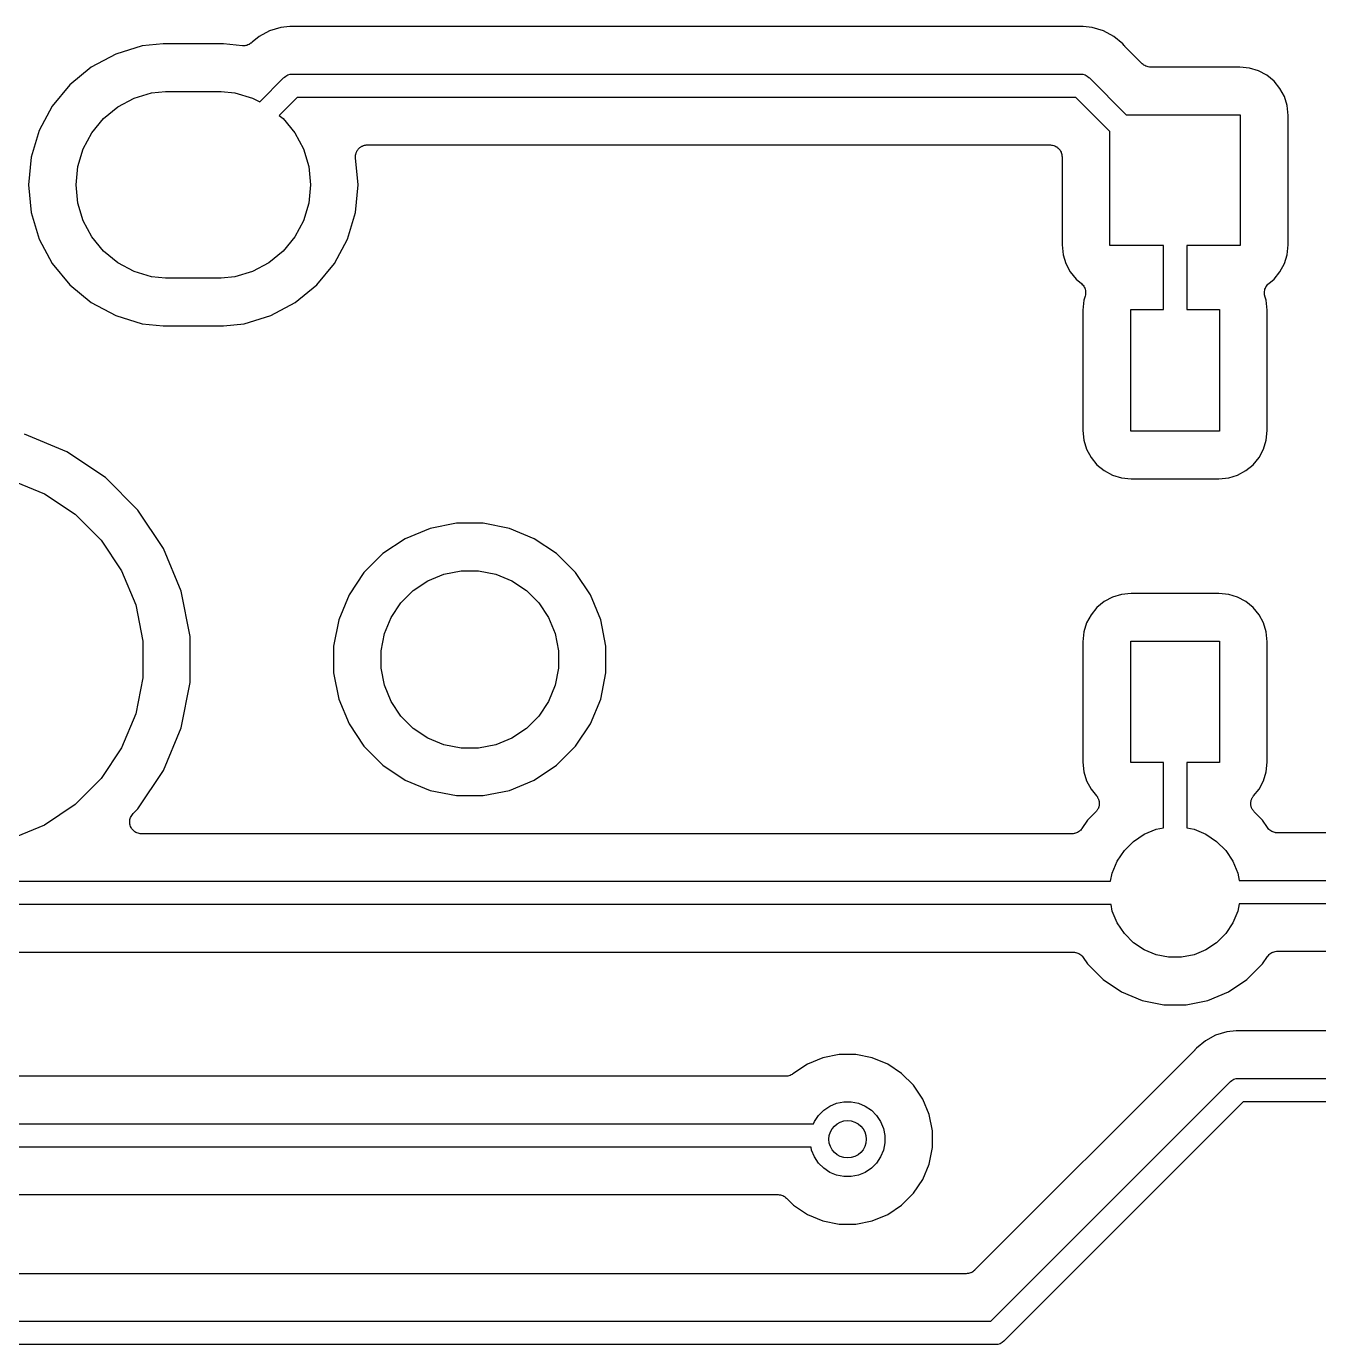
# Model space of a CAD drawing. Extents: x 1.13 to 10.46, y -5.5 to -3.29.
# Drawn here: x 7.606 to 8.151, y -5.432 to -4.877 of the extents above; entities that cross this region are included whole.
import ezdxf

# ---------------------------------------------------------------- set-up
doc = ezdxf.new("R2010")
doc.units = 0
doc.header["$MEASUREMENT"] = 0
doc.layers.add('BLACK', color=7, linetype='CONTINUOUS')

msp = doc.modelspace()

# ---------------------------------------------------------------- linework, layer by layer
at = {"layer": 'BLACK', "linetype": 'CONTINUOUS'}
for p, q in [((7.71362, -4.87701), (7.70892, -4.87844)), ((7.71752, -4.87663), (7.71362, -4.87701)), ((7.7185, -4.87653), (7.71752, -4.87663)), ((7.71752, -4.87663), (7.71752, -4.87663)), ((7.71948, -4.87663), (7.7185, -4.87653)), ((7.71969, -4.87663), (7.71948, -4.87663)), ((7.7199, -4.87665), (7.71969, -4.87663)), ((7.71997, -4.87665), (7.7199, -4.87665)), ((8.04932, -4.87665), (7.71997, -4.87665)), ((8.04953, -4.87663), (8.04932, -4.87665)), ((8.04974, -4.87664), (8.04953, -4.87663)), ((8.04981, -4.87663), (8.04974, -4.87664)), ((8.05079, -4.87653), (8.04981, -4.87663)), ((8.05177, -4.87663), (8.05079, -4.87653)), ((8.05567, -4.87701), (8.05177, -4.87663)), ((8.05177, -4.87663), (8.05177, -4.87663)), ((8.06037, -4.87844), (8.05567, -4.87701)), ((7.70459, -4.88075), (7.70156, -4.88324)), ((7.70892, -4.87844), (7.70459, -4.88075)), ((8.0647, -4.88075), (8.06037, -4.87844)), ((8.06849, -4.88387), (8.0647, -4.88075)), ((7.6441, -4.88819), (7.63379, -4.8937)), ((7.65529, -4.8848), (7.6441, -4.88819)), ((7.66401, -4.88394), (7.65529, -4.8848)), ((7.68953, -4.88394), (7.66401, -4.88394)), ((7.69745, -4.88472), (7.68953, -4.88394)), ((7.69791, -4.88472), (7.69745, -4.88472)), ((7.69838, -4.88472), (7.69791, -4.88472)), ((7.6984, -4.88472), (7.69838, -4.88472)), ((7.69843, -4.88472), (7.6984, -4.88472)), ((7.69888, -4.88463), (7.69843, -4.88472)), ((7.69934, -4.88454), (7.69888, -4.88463)), ((7.69936, -4.88453), (7.69934, -4.88454)), ((7.69939, -4.88453), (7.69936, -4.88453)), ((7.69981, -4.88435), (7.69939, -4.88453)), ((7.70024, -4.88418), (7.69981, -4.88435)), ((7.70026, -4.88417), (7.70024, -4.88418)), ((7.70029, -4.88416), (7.70026, -4.88417)), ((7.70067, -4.8839), (7.70029, -4.88416)), ((7.70106, -4.88365), (7.70067, -4.8839)), ((7.7011, -4.88362), (7.70106, -4.88365)), ((7.70111, -4.88361), (7.7011, -4.88362)), ((7.7011, -4.88362), (7.7011, -4.88362)), ((7.7011, -4.88362), (7.7011, -4.88362)), ((7.70156, -4.88324), (7.70111, -4.88361)), ((7.70156, -4.88324), (7.70156, -4.88324)), ((8.06912, -4.88463), (8.06849, -4.88387)), ((8.06927, -4.88478), (8.06912, -4.88463)), ((8.0694, -4.88494), (8.06927, -4.88478)), ((8.06945, -4.88499), (8.0694, -4.88494)), ((8.07671, -4.89225), (8.06945, -4.88499)), ((7.63379, -4.8937), (7.62474, -4.90112)), ((8.07707, -4.89255), (8.07671, -4.89225)), ((8.07742, -4.89284), (8.07707, -4.89255)), ((8.07744, -4.89286), (8.07742, -4.89284)), ((8.07746, -4.89287), (8.07744, -4.89286)), ((8.07787, -4.89309), (8.07746, -4.89287)), ((8.07828, -4.89331), (8.07787, -4.89309)), ((8.0783, -4.89332), (8.07828, -4.89331)), ((8.07832, -4.89333), (8.0783, -4.89332)), ((8.07877, -4.89347), (8.07832, -4.89333)), ((8.07921, -4.89361), (8.07877, -4.89347)), ((8.07923, -4.89361), (8.07921, -4.89361)), ((8.07926, -4.89362), (8.07923, -4.89361)), ((8.07972, -4.89367), (8.07926, -4.89362)), ((8.08018, -4.89372), (8.07972, -4.89367)), ((8.08023, -4.89372), (8.08018, -4.89372)), ((8.08025, -4.89372), (8.08023, -4.89372)), ((8.08023, -4.89372), (8.08023, -4.89372)), ((8.08023, -4.89372), (8.08023, -4.89372)), ((8.11781, -4.89372), (8.08025, -4.89372)), ((8.12197, -4.89413), (8.11781, -4.89372)), ((8.12574, -4.89527), (8.12197, -4.89413)), ((7.70476, -4.90836), (7.71485, -4.89827)), ((7.71485, -4.89827), (7.71501, -4.89808)), ((7.71501, -4.89808), (7.71519, -4.89792)), ((7.71519, -4.89792), (7.71574, -4.89747)), ((7.71519, -4.89792), (7.71519, -4.89792)), ((7.71574, -4.89747), (7.71576, -4.89746)), ((7.71576, -4.89746), (7.71661, -4.89701)), ((7.71661, -4.89701), (7.71754, -4.89672)), ((7.71754, -4.89672), (7.71826, -4.89665)), ((7.71826, -4.89665), (7.7185, -4.89663)), ((7.71826, -4.89665), (7.71826, -4.89665)), ((7.7185, -4.89663), (7.71874, -4.89665)), ((7.71874, -4.89665), (8.05055, -4.89665)), ((8.05055, -4.89665), (8.05079, -4.89663)), ((8.05079, -4.89663), (8.05103, -4.89665)), ((8.05103, -4.89665), (8.05103, -4.89665)), ((8.05103, -4.89665), (8.05175, -4.89672)), ((8.05175, -4.89672), (8.05268, -4.89701)), ((8.05268, -4.89701), (8.05353, -4.89746)), ((8.05353, -4.89746), (8.05428, -4.89808)), ((8.05428, -4.89808), (8.05444, -4.89827)), ((8.05444, -4.89827), (8.07001, -4.91384)), ((8.12922, -4.89713), (8.12574, -4.89527)), ((8.13226, -4.89963), (8.12922, -4.89713)), ((8.13476, -4.90267), (8.13226, -4.89963)), ((7.62474, -4.90112), (7.61733, -4.91016)), ((7.65179, -4.90676), (7.65921, -4.90451)), ((7.65921, -4.90451), (7.665, -4.90394)), ((7.665, -4.90394), (7.68855, -4.90394)), ((7.68855, -4.90394), (7.69433, -4.90451)), ((7.69433, -4.90451), (7.70175, -4.90676)), ((8.13662, -4.90615), (8.13476, -4.90267)), ((7.61733, -4.91016), (7.61181, -4.92048)), ((7.63896, -4.91533), (7.64495, -4.91041)), ((7.64495, -4.91041), (7.65179, -4.90676)), ((7.70175, -4.90676), (7.70476, -4.90836)), ((7.72054, -4.9065), (7.713, -4.91403)), ((8.04875, -4.9065), (7.72054, -4.9065)), ((8.06305, -4.9208), (8.04875, -4.9065)), ((8.13776, -4.90992), (8.13662, -4.90615)), ((8.13817, -4.91408), (8.13776, -4.90992)), ((7.63404, -4.92133), (7.63896, -4.91533)), ((7.713, -4.91403), (7.71459, -4.91533)), ((7.71459, -4.91533), (7.71951, -4.92133)), ((8.07001, -4.91384), (8.11805, -4.91384)), ((8.11805, -4.91384), (8.11805, -4.96884)), ((8.13817, -4.96859), (8.13817, -4.91408)), ((7.61181, -4.92048), (7.60842, -4.93167)), ((7.63038, -4.92817), (7.63404, -4.92133)), ((7.71951, -4.92133), (7.72316, -4.92817)), ((8.06305, -4.96884), (8.06305, -4.9208)), ((7.747, -4.9276), (7.74719, -4.92748)), ((7.74719, -4.92748), (7.74737, -4.92733)), ((7.74737, -4.92733), (7.7476, -4.92721)), ((7.7476, -4.92721), (7.74781, -4.92707)), ((7.74781, -4.92707), (7.74803, -4.92698)), ((7.74803, -4.92698), (7.74823, -4.92687)), ((7.74823, -4.92687), (7.74848, -4.9268)), ((7.74848, -4.9268), (7.74872, -4.9267)), ((7.74872, -4.9267), (7.74894, -4.92666)), ((7.74894, -4.92666), (7.74916, -4.92659)), ((7.74916, -4.92659), (7.74942, -4.92657)), ((7.74942, -4.92657), (7.74968, -4.92652)), ((7.74968, -4.92652), (7.74991, -4.92652)), ((7.74991, -4.92652), (7.75013, -4.9265)), ((7.75013, -4.9265), (8.03793, -4.9265)), ((8.03793, -4.9265), (8.03796, -4.9265)), ((8.03796, -4.9265), (8.03797, -4.9265)), ((8.03797, -4.9265), (8.03797, -4.9265)), ((8.03797, -4.9265), (8.038, -4.9265)), ((8.038, -4.9265), (8.03847, -4.92655)), ((8.03847, -4.92655), (8.03894, -4.9266)), ((8.03894, -4.9266), (8.03895, -4.9266)), ((8.03895, -4.9266), (8.03897, -4.92661)), ((8.03897, -4.92661), (8.03942, -4.92675)), ((8.03942, -4.92675), (8.03987, -4.92689)), ((8.03987, -4.92689), (8.03988, -4.9269)), ((8.03988, -4.9269), (8.0399, -4.9269)), ((8.0399, -4.9269), (8.04031, -4.92713)), ((8.04031, -4.92713), (8.04073, -4.92735)), ((8.04073, -4.92735), (8.04074, -4.92736)), ((8.04074, -4.92736), (8.04076, -4.92737)), ((8.04076, -4.92737), (8.04111, -4.92767)), ((7.60842, -4.93167), (7.60727, -4.94331)), ((7.62813, -4.93559), (7.63038, -4.92817)), ((7.72316, -4.92817), (7.72541, -4.93559)), ((7.74513, -4.93146), (7.74516, -4.9312)), ((7.74515, -4.93169), (7.74513, -4.93146)), ((7.74515, -4.93192), (7.74515, -4.93169)), ((7.74516, -4.93199), (7.74515, -4.93192)), ((7.74516, -4.93094), (7.74521, -4.93072)), ((7.74516, -4.9312), (7.74516, -4.93094)), ((7.74627, -4.94331), (7.74516, -4.93199)), ((7.74521, -4.93072), (7.74523, -4.93049)), ((7.74523, -4.93049), (7.74531, -4.93024)), ((7.74531, -4.93024), (7.74537, -4.92999)), ((7.74537, -4.92999), (7.74546, -4.92978)), ((7.74546, -4.92978), (7.74552, -4.92956)), ((7.74552, -4.92956), (7.74565, -4.92933)), ((7.74565, -4.92933), (7.74575, -4.92909)), ((7.74575, -4.92909), (7.74588, -4.9289)), ((7.74588, -4.9289), (7.74599, -4.9287)), ((7.74599, -4.9287), (7.74615, -4.9285)), ((7.74615, -4.9285), (7.7463, -4.92828)), ((7.7463, -4.92828), (7.74646, -4.92812)), ((7.74646, -4.92812), (7.74661, -4.92795)), ((7.74661, -4.92795), (7.74681, -4.92778)), ((7.74681, -4.92778), (7.747, -4.9276)), ((8.04111, -4.92767), (8.04148, -4.92797)), ((8.04148, -4.92797), (8.04149, -4.92799)), ((8.04149, -4.92799), (8.0415, -4.928)), ((8.0415, -4.928), (8.0418, -4.92836)), ((8.0418, -4.92836), (8.04209, -4.92873)), ((8.04209, -4.92873), (8.0421, -4.92874)), ((8.0421, -4.92874), (8.04211, -4.92876)), ((8.04211, -4.92876), (8.04233, -4.92917)), ((8.04233, -4.92917), (8.04255, -4.92959)), ((8.04255, -4.92959), (8.04256, -4.92961)), ((8.04256, -4.92961), (8.04257, -4.92962)), ((8.04257, -4.92962), (8.0427, -4.93007)), ((8.0427, -4.93007), (8.04284, -4.93052)), ((8.04284, -4.93052), (8.04284, -4.93054)), ((8.04284, -4.93054), (8.04284, -4.93056)), ((8.04284, -4.93056), (8.04288, -4.93103)), ((8.04288, -4.93103), (8.04293, -4.9315)), ((8.04293, -4.9315), (8.04293, -4.96859)), ((7.62737, -4.94331), (7.62813, -4.93559)), ((7.72541, -4.93559), (7.72617, -4.94331)), ((7.60727, -4.94331), (7.60842, -4.95495)), ((7.62813, -4.95102), (7.62737, -4.94331)), ((7.72617, -4.94331), (7.72541, -4.95102)), ((7.74513, -4.95495), (7.74627, -4.94331)), ((7.60842, -4.95495), (7.61181, -4.96614)), ((7.63038, -4.95845), (7.62813, -4.95102)), ((7.72541, -4.95102), (7.72316, -4.95845)), ((7.74173, -4.96614), (7.74513, -4.95495)), ((7.63404, -4.96529), (7.63038, -4.95845)), ((7.72316, -4.95845), (7.71951, -4.96529)), ((7.61181, -4.96614), (7.61733, -4.97645)), ((7.63896, -4.97128), (7.63404, -4.96529)), ((7.71951, -4.96529), (7.71459, -4.97128)), ((7.73622, -4.97645), (7.74173, -4.96614)), ((7.64495, -4.9762), (7.63896, -4.97128)), ((7.71459, -4.97128), (7.70859, -4.9762)), ((8.04293, -4.96859), (8.04334, -4.97276)), ((8.08563, -4.96884), (8.06305, -4.96884)), ((8.08563, -4.99587), (8.08563, -4.96884)), ((8.11805, -4.96884), (8.09547, -4.96884)), ((8.09547, -4.96884), (8.09547, -4.99587)), ((8.13776, -4.97276), (8.13817, -4.96859)), ((7.61733, -4.97645), (7.62474, -4.98549)), ((7.65179, -4.97986), (7.64495, -4.9762)), ((7.70859, -4.9762), (7.70175, -4.97986)), ((7.7288, -4.98549), (7.73622, -4.97645)), ((8.04334, -4.97276), (8.04448, -4.97653)), ((8.04448, -4.97653), (8.04634, -4.98)), ((8.13476, -4.98), (8.13662, -4.97653)), ((8.13662, -4.97653), (8.13776, -4.97276)), ((7.65921, -4.98211), (7.65179, -4.97986)), ((7.665, -4.98268), (7.65921, -4.98211)), ((7.68855, -4.98268), (7.665, -4.98268)), ((7.69433, -4.98211), (7.68855, -4.98268)), ((7.70175, -4.97986), (7.69433, -4.98211)), ((8.04634, -4.98), (8.04884, -4.98305)), ((8.04884, -4.98305), (8.05106, -4.98487)), ((8.13004, -4.98487), (8.13226, -4.98305)), ((8.13226, -4.98305), (8.13476, -4.98)), ((7.62474, -4.98549), (7.63379, -4.99291)), ((7.71976, -4.99291), (7.7288, -4.98549)), ((8.05106, -4.98487), (8.05108, -4.98489)), ((8.05108, -4.98489), (8.05108, -4.98489)), ((8.05108, -4.98489), (8.05108, -4.98489)), ((8.05108, -4.98489), (8.05111, -4.98492)), ((8.05111, -4.98492), (8.05144, -4.98525)), ((8.05144, -4.98525), (8.05177, -4.98558)), ((8.05177, -4.98558), (8.05178, -4.9856)), ((8.05178, -4.9856), (8.05179, -4.98561)), ((8.05179, -4.98561), (8.05205, -4.98601)), ((8.05205, -4.98601), (8.05231, -4.98639)), ((8.05231, -4.98639), (8.05231, -4.98641)), ((8.05231, -4.98641), (8.05233, -4.98643)), ((8.05233, -4.98643), (8.0525, -4.98686)), ((8.0525, -4.98686), (8.05268, -4.9873)), ((8.05268, -4.9873), (8.05268, -4.98732)), ((8.05268, -4.98732), (8.05269, -4.98734)), ((8.05269, -4.98734), (8.05277, -4.9878)), ((8.05277, -4.9878), (8.05287, -4.98825)), ((8.05287, -4.9883), (8.05286, -4.98877)), ((8.05287, -4.98825), (8.05287, -4.98828)), ((8.05287, -4.98828), (8.05287, -4.9883)), ((8.12824, -4.98819), (8.12834, -4.98773)), ((8.12824, -4.98821), (8.12824, -4.98819)), ((8.12824, -4.98823), (8.12824, -4.98821)), ((8.12824, -4.98869), (8.12824, -4.98823)), ((8.12834, -4.98773), (8.12843, -4.98727)), ((8.12843, -4.98727), (8.12844, -4.98725)), ((8.12844, -4.98725), (8.12845, -4.98723)), ((8.12845, -4.98723), (8.12863, -4.9868)), ((8.12863, -4.9868), (8.12881, -4.98637)), ((8.12881, -4.98637), (8.12882, -4.98635)), ((8.12882, -4.98635), (8.12883, -4.98633)), ((8.12883, -4.98633), (8.12909, -4.98595)), ((8.12909, -4.98595), (8.12935, -4.98556)), ((8.12935, -4.98556), (8.12937, -4.98555)), ((8.12937, -4.98555), (8.12938, -4.98553)), ((8.12938, -4.98553), (8.12971, -4.9852)), ((8.12971, -4.9852), (8.13004, -4.98487)), ((7.63379, -4.99291), (7.6441, -4.99842)), ((7.70944, -4.99842), (7.71976, -4.99291)), ((8.05214, -4.99195), (8.05173, -4.99611)), ((8.05267, -4.99019), (8.05214, -4.99195)), ((8.05276, -4.98973), (8.05267, -4.99019)), ((8.05286, -4.98927), (8.05276, -4.98973)), ((8.05286, -4.98877), (8.05286, -4.98923)), ((8.05286, -4.98923), (8.05286, -4.98925)), ((8.05286, -4.98925), (8.05286, -4.98927)), ((8.12823, -4.98916), (8.12824, -4.98869)), ((8.12824, -4.98918), (8.12823, -4.98916)), ((8.12824, -4.9892), (8.12824, -4.98918)), ((8.12832, -4.98966), (8.12824, -4.9892)), ((8.12841, -4.99012), (8.12832, -4.98966)), ((8.12842, -4.99016), (8.12841, -4.99012)), ((8.12843, -4.99019), (8.12842, -4.99016)), ((8.12842, -4.99016), (8.12842, -4.99016)), ((8.12842, -4.99016), (8.12842, -4.99016)), ((8.12896, -4.99195), (8.12843, -4.99019)), ((8.12937, -4.99611), (8.12896, -4.99195)), ((7.6441, -4.99842), (7.65529, -5.00182)), ((7.69825, -5.00182), (7.70944, -4.99842)), ((8.05173, -4.99611), (8.05173, -5.0468)), ((8.07185, -5.04705), (8.07185, -4.99587)), ((8.07185, -4.99587), (8.08563, -4.99587)), ((8.09547, -4.99587), (8.10925, -4.99587)), ((8.10925, -4.99587), (8.10925, -5.04705)), ((8.12937, -5.0468), (8.12937, -4.99611)), ((7.65529, -5.00182), (7.66401, -5.00268)), ((7.66401, -5.00268), (7.68953, -5.00268)), ((7.68953, -5.00268), (7.69825, -5.00182)), ((7.62354, -5.0558), (7.60557, -5.04836)), ((8.05173, -5.0468), (8.05214, -5.05097)), ((8.10925, -5.04705), (8.07185, -5.04705)), ((8.12896, -5.05097), (8.12937, -5.0468)), ((8.05214, -5.05097), (8.05328, -5.05474)), ((8.05328, -5.05474), (8.05514, -5.05821)), ((8.12596, -5.05821), (8.12782, -5.05474)), ((8.12782, -5.05474), (8.12896, -5.05097)), ((7.63971, -5.06661), (7.62354, -5.0558)), ((8.05514, -5.05821), (8.05764, -5.06126)), ((8.12346, -5.06126), (8.12596, -5.05821)), ((8.05764, -5.06126), (8.06069, -5.06376)), ((8.06069, -5.06376), (8.06416, -5.06561)), ((8.06416, -5.06561), (8.06793, -5.06676)), ((8.11317, -5.06676), (8.11694, -5.06561)), ((8.11694, -5.06561), (8.12042, -5.06376)), ((8.12042, -5.06376), (8.12346, -5.06126)), ((7.59974, -5.06759), (7.61407, -5.07353)), ((7.65347, -5.08036), (7.63971, -5.06661)), ((8.06793, -5.06676), (8.0721, -5.06717)), ((8.0721, -5.06717), (8.10901, -5.06717)), ((8.10901, -5.06717), (8.11317, -5.06676)), ((7.61407, -5.07353), (7.62697, -5.08215)), ((7.62697, -5.08215), (7.63793, -5.09311)), ((7.66427, -5.09654), (7.65347, -5.08036)), ((7.77656, -5.08811), (7.76612, -5.09244)), ((7.78765, -5.08591), (7.77656, -5.08811)), ((7.79896, -5.08591), (7.78765, -5.08591)), ((7.81005, -5.08811), (7.79896, -5.08591)), ((7.8205, -5.09244), (7.81005, -5.08811)), ((7.63793, -5.09311), (7.64655, -5.10601)), ((7.76612, -5.09244), (7.75672, -5.09872)), ((7.8299, -5.09872), (7.8205, -5.09244)), ((7.67172, -5.11451), (7.66427, -5.09654)), ((7.75672, -5.09872), (7.74872, -5.10672)), ((7.83789, -5.10672), (7.8299, -5.09872)), ((7.64655, -5.10601), (7.65249, -5.12034)), ((7.74872, -5.10672), (7.74244, -5.11612)), ((7.76946, -5.11426), (7.77559, -5.11016)), ((7.77559, -5.11016), (7.7824, -5.10734)), ((7.7824, -5.10734), (7.78962, -5.10591)), ((7.78962, -5.10591), (7.79699, -5.10591)), ((7.79699, -5.10591), (7.80422, -5.10734)), ((7.80422, -5.10734), (7.81102, -5.11016)), ((7.81102, -5.11016), (7.81715, -5.11426)), ((7.84418, -5.11612), (7.83789, -5.10672)), ((7.67551, -5.13358), (7.67172, -5.11451)), ((7.74244, -5.11612), (7.73811, -5.12656)), ((7.76426, -5.11946), (7.76946, -5.11426)), ((7.81715, -5.11426), (7.82236, -5.11946)), ((7.8485, -5.12656), (7.84418, -5.11612)), ((8.06793, -5.11592), (8.06416, -5.11706)), ((8.0721, -5.11551), (8.06793, -5.11592)), ((8.10901, -5.11551), (8.0721, -5.11551)), ((8.11317, -5.11592), (8.10901, -5.11551)), ((8.11694, -5.11706), (8.11317, -5.11592)), ((7.65249, -5.12034), (7.65551, -5.13555)), ((7.76016, -5.12559), (7.76426, -5.11946)), ((7.82236, -5.11946), (7.82645, -5.12559)), ((8.05764, -5.12142), (8.05514, -5.12446)), ((8.06069, -5.11892), (8.05764, -5.12142)), ((8.06416, -5.11706), (8.06069, -5.11892)), ((8.12042, -5.11892), (8.11694, -5.11706)), ((8.12346, -5.12142), (8.12042, -5.11892)), ((8.12596, -5.12446), (8.12346, -5.12142)), ((7.73811, -5.12656), (7.73591, -5.13765)), ((7.75734, -5.1324), (7.76016, -5.12559)), ((7.82645, -5.12559), (7.82927, -5.1324)), ((7.85071, -5.13765), (7.8485, -5.12656)), ((8.05514, -5.12446), (8.05328, -5.12794)), ((8.12782, -5.12794), (8.12596, -5.12446)), ((7.75591, -5.13962), (7.75734, -5.1324)), ((7.82927, -5.1324), (7.83071, -5.13962)), ((8.05214, -5.13171), (8.05173, -5.13588)), ((8.05328, -5.12794), (8.05214, -5.13171)), ((8.12896, -5.13171), (8.12782, -5.12794)), ((8.12937, -5.13588), (8.12896, -5.13171)), ((7.65551, -5.13555), (7.65551, -5.15106)), ((7.67551, -5.15303), (7.67551, -5.13358)), ((7.73591, -5.13765), (7.73591, -5.14896)), ((7.85071, -5.14896), (7.85071, -5.13765)), ((8.05173, -5.13588), (8.05173, -5.18657)), ((8.07185, -5.18681), (8.07185, -5.13563)), ((8.07185, -5.13563), (8.10925, -5.13563)), ((8.10925, -5.13563), (8.10925, -5.18681)), ((8.12937, -5.18657), (8.12937, -5.13588)), ((7.75591, -5.14699), (7.75591, -5.13962)), ((7.83071, -5.13962), (7.83071, -5.14699)), ((7.73591, -5.14896), (7.73811, -5.16005)), ((7.75734, -5.15422), (7.75591, -5.14699)), ((7.83071, -5.14699), (7.82927, -5.15422)), ((7.8485, -5.16005), (7.85071, -5.14896)), ((7.65551, -5.15106), (7.65249, -5.16627)), ((7.67172, -5.17211), (7.67551, -5.15303)), ((7.76016, -5.16102), (7.75734, -5.15422)), ((7.82927, -5.15422), (7.82645, -5.16102)), ((7.73811, -5.16005), (7.74244, -5.1705)), ((7.84418, -5.1705), (7.8485, -5.16005)), ((7.65249, -5.16627), (7.64655, -5.1806)), ((7.76426, -5.16715), (7.76016, -5.16102)), ((7.82645, -5.16102), (7.82236, -5.16715)), ((7.74244, -5.1705), (7.74872, -5.1799)), ((7.76946, -5.17236), (7.76426, -5.16715)), ((7.82236, -5.16715), (7.81715, -5.17236)), ((7.83789, -5.1799), (7.84418, -5.1705)), ((7.66427, -5.19008), (7.67172, -5.17211)), ((7.77559, -5.17645), (7.76946, -5.17236)), ((7.7824, -5.17927), (7.77559, -5.17645)), ((7.81102, -5.17645), (7.80422, -5.17927)), ((7.81715, -5.17236), (7.81102, -5.17645)), ((7.64655, -5.1806), (7.63793, -5.1935)), ((7.74872, -5.1799), (7.75672, -5.18789)), ((7.78962, -5.18071), (7.7824, -5.17927)), ((7.79699, -5.18071), (7.78962, -5.18071)), ((7.80422, -5.17927), (7.79699, -5.18071)), ((7.8299, -5.18789), (7.83789, -5.1799)), ((7.75672, -5.18789), (7.76612, -5.19418)), ((7.8205, -5.19418), (7.8299, -5.18789)), ((8.05173, -5.18657), (8.05214, -5.19073)), ((8.08563, -5.18681), (8.07185, -5.18681)), ((8.08563, -5.21428), (8.08563, -5.18681)), ((8.10925, -5.18681), (8.09547, -5.18681)), ((8.09547, -5.18681), (8.09547, -5.21428)), ((8.12896, -5.19073), (8.12937, -5.18657)), ((7.63793, -5.1935), (7.62697, -5.20447)), ((7.65347, -5.20625), (7.66427, -5.19008)), ((7.76612, -5.19418), (7.77656, -5.1985)), ((7.81005, -5.1985), (7.8205, -5.19418)), ((8.05214, -5.19073), (8.05328, -5.1945)), ((8.12782, -5.1945), (8.12896, -5.19073)), ((7.77656, -5.1985), (7.78765, -5.20071)), ((7.79896, -5.20071), (7.81005, -5.1985)), ((8.05328, -5.1945), (8.05514, -5.19798)), ((8.05514, -5.19798), (8.05749, -5.20084)), ((8.12361, -5.20084), (8.12596, -5.19798)), ((8.12596, -5.19798), (8.12782, -5.1945)), ((7.62697, -5.20447), (7.61407, -5.21309)), ((7.78765, -5.20071), (7.79896, -5.20071)), ((8.05749, -5.20084), (8.05754, -5.2009)), ((8.05754, -5.2009), (8.05766, -5.20109)), ((8.05766, -5.20109), (8.0578, -5.20126)), ((8.0578, -5.20126), (8.05793, -5.2015)), ((8.05793, -5.2015), (8.05807, -5.20172)), ((8.05807, -5.20172), (8.05815, -5.20193)), ((8.05815, -5.20193), (8.05826, -5.20213)), ((8.05826, -5.20213), (8.05833, -5.20238)), ((8.05833, -5.20238), (8.05843, -5.20262)), ((8.05845, -5.20526), (8.0584, -5.20551)), ((8.05843, -5.20262), (8.05847, -5.20284)), ((8.05853, -5.205), (8.05845, -5.20526)), ((8.05847, -5.20284), (8.05854, -5.20306)), ((8.05855, -5.20478), (8.05853, -5.205)), ((8.05854, -5.20306), (8.05856, -5.20332)), ((8.0586, -5.20456), (8.05855, -5.20478)), ((8.05856, -5.20332), (8.05861, -5.20358)), ((8.05863, -5.20403), (8.0586, -5.20429)), ((8.0586, -5.20429), (8.0586, -5.20456)), ((8.05861, -5.20358), (8.05861, -5.20381)), ((8.05861, -5.20381), (8.05863, -5.20403)), ((8.12247, -5.20396), (8.1225, -5.20374)), ((8.1225, -5.20422), (8.12247, -5.20396)), ((8.1225, -5.20351), (8.12255, -5.20325)), ((8.1225, -5.20374), (8.1225, -5.20351)), ((8.1225, -5.20449), (8.1225, -5.20422)), ((8.12254, -5.20471), (8.1225, -5.20449)), ((8.12256, -5.20493), (8.12254, -5.20471)), ((8.12255, -5.20325), (8.12258, -5.20299)), ((8.12263, -5.20519), (8.12256, -5.20493)), ((8.12258, -5.20299), (8.12265, -5.20278)), ((8.12268, -5.20545), (8.12263, -5.20519)), ((8.12265, -5.20278), (8.12269, -5.20256)), ((8.12269, -5.20256), (8.12279, -5.20231)), ((8.12279, -5.20231), (8.12287, -5.20206)), ((8.12287, -5.20206), (8.12298, -5.20186)), ((8.12298, -5.20186), (8.12307, -5.20165)), ((8.12307, -5.20165), (8.12321, -5.20144)), ((8.12321, -5.20144), (8.12334, -5.2012)), ((8.12334, -5.2012), (8.12348, -5.20103)), ((8.12348, -5.20103), (8.12361, -5.20084)), ((7.65003, -5.2113), (7.65008, -5.21082)), ((7.65008, -5.21081), (7.65022, -5.21034)), ((7.65008, -5.21082), (7.65008, -5.21081)), ((7.65008, -5.21081), (7.65008, -5.21081)), ((7.65022, -5.21034), (7.65036, -5.20989)), ((7.65036, -5.20989), (7.65037, -5.20988)), ((7.65037, -5.20987), (7.6506, -5.20944)), ((7.65037, -5.20988), (7.65037, -5.20987)), ((7.6506, -5.20944), (7.65082, -5.20903)), ((7.65082, -5.20903), (7.65083, -5.20902)), ((7.65083, -5.20902), (7.65114, -5.20864)), ((7.65083, -5.20902), (7.65083, -5.20902)), ((7.65114, -5.20864), (7.65144, -5.20828)), ((7.65144, -5.20828), (7.65347, -5.20625)), ((8.05716, -5.20755), (8.05366, -5.21106)), ((8.05731, -5.20738), (8.05716, -5.20755)), ((8.05747, -5.20722), (8.05731, -5.20738)), ((8.05762, -5.207), (8.05747, -5.20722)), ((8.05778, -5.2068), (8.05762, -5.207)), ((8.05789, -5.2066), (8.05778, -5.2068)), ((8.05802, -5.20641), (8.05789, -5.2066)), ((8.05812, -5.20617), (8.05802, -5.20641)), ((8.05824, -5.20594), (8.05812, -5.20617)), ((8.05831, -5.20572), (8.05824, -5.20594)), ((8.0584, -5.20551), (8.05831, -5.20572)), ((8.12277, -5.20566), (8.12268, -5.20545)), ((8.12283, -5.20587), (8.12277, -5.20566)), ((8.12295, -5.20611), (8.12283, -5.20587)), ((8.12305, -5.20635), (8.12295, -5.20611)), ((8.12318, -5.20654), (8.12305, -5.20635)), ((8.12328, -5.20674), (8.12318, -5.20654)), ((8.12344, -5.20694), (8.12328, -5.20674)), ((8.12359, -5.20716), (8.12344, -5.20694)), ((8.12375, -5.20732), (8.12359, -5.20716)), ((8.12389, -5.2075), (8.12375, -5.20732)), ((8.12394, -5.20755), (8.12389, -5.2075)), ((8.12745, -5.21106), (8.12394, -5.20755)), ((7.61407, -5.21309), (7.59974, -5.21902)), ((7.64998, -5.21178), (7.65003, -5.2113)), ((7.64998, -5.21179), (7.64998, -5.21178)), ((7.64998, -5.21178), (7.64998, -5.21178)), ((7.65002, -5.21227), (7.64998, -5.21179)), ((7.65007, -5.21275), (7.65002, -5.21227)), ((7.65007, -5.21276), (7.65007, -5.21275)), ((7.65007, -5.21277), (7.65007, -5.21276)), ((7.65021, -5.21322), (7.65007, -5.21277)), ((7.65034, -5.21368), (7.65021, -5.21322)), ((7.65035, -5.21369), (7.65034, -5.21368)), ((7.65035, -5.2137), (7.65035, -5.21369)), ((7.65057, -5.21412), (7.65035, -5.2137)), ((7.65079, -5.21455), (7.65057, -5.21412)), ((7.6508, -5.21456), (7.65079, -5.21455)), ((7.65111, -5.21494), (7.6508, -5.21456)), ((7.6508, -5.21456), (7.6508, -5.21456)), ((7.65141, -5.21531), (7.65111, -5.21494)), ((7.65142, -5.21532), (7.65141, -5.21531)), ((7.65141, -5.21531), (7.65141, -5.21531)), ((7.65179, -5.21563), (7.65142, -5.21532)), ((7.65215, -5.21594), (7.65179, -5.21563)), ((7.65216, -5.21594), (7.65215, -5.21594)), ((7.65217, -5.21595), (7.65216, -5.21594)), ((7.65259, -5.21618), (7.65217, -5.21595)), ((7.65301, -5.21641), (7.65259, -5.21618)), ((7.65302, -5.21641), (7.65301, -5.21641)), ((7.65348, -5.21656), (7.65302, -5.21641)), ((7.65302, -5.21641), (7.65302, -5.21641)), ((8.04946, -5.21622), (8.04904, -5.21643)), ((8.04987, -5.216), (8.04946, -5.21622)), ((8.04989, -5.21599), (8.04987, -5.216)), ((8.04991, -5.21598), (8.04989, -5.21599)), ((8.05027, -5.21568), (8.04991, -5.21598)), ((8.05063, -5.21539), (8.05027, -5.21568)), ((8.05064, -5.21537), (8.05063, -5.21539)), ((8.05066, -5.21536), (8.05064, -5.21537)), ((8.05096, -5.215), (8.05066, -5.21536)), ((8.05126, -5.21465), (8.05096, -5.215)), ((8.05128, -5.21461), (8.05126, -5.21465)), ((8.05129, -5.21461), (8.05128, -5.21461)), ((8.05128, -5.21461), (8.05128, -5.21461)), ((8.0513, -5.21459), (8.05129, -5.21461)), ((8.05366, -5.21106), (8.0513, -5.21459)), ((8.07753, -5.21697), (8.08253, -5.2149)), ((8.08253, -5.2149), (8.08563, -5.21428)), ((8.09547, -5.21428), (8.09857, -5.2149)), ((8.09857, -5.2149), (8.10358, -5.21697)), ((8.12954, -5.2142), (8.12745, -5.21106)), ((8.12984, -5.21455), (8.12954, -5.2142)), ((8.13013, -5.21492), (8.12984, -5.21455)), ((8.13015, -5.21493), (8.13013, -5.21492)), ((8.13016, -5.21495), (8.13015, -5.21493)), ((8.13052, -5.21524), (8.13016, -5.21495)), ((8.13087, -5.21554), (8.13052, -5.21524)), ((8.1309, -5.21555), (8.13087, -5.21554)), ((8.13091, -5.21557), (8.1309, -5.21555)), ((8.13132, -5.21579), (8.13091, -5.21557)), ((8.13173, -5.21601), (8.13132, -5.21579)), ((8.13175, -5.21602), (8.13173, -5.21601)), ((8.13177, -5.21603), (8.13175, -5.21602)), ((8.13222, -5.21617), (8.13177, -5.21603)), ((8.13266, -5.21631), (8.13222, -5.21617)), ((8.13268, -5.21631), (8.13266, -5.21631)), ((8.13271, -5.21632), (8.13268, -5.21631)), ((8.13317, -5.21637), (8.13271, -5.21632)), ((8.13363, -5.21642), (8.13317, -5.21637)), ((8.13368, -5.21642), (8.13363, -5.21642)), ((8.1337, -5.21642), (8.13368, -5.21642)), ((8.13368, -5.21642), (8.13368, -5.21642)), ((8.13368, -5.21642), (8.13368, -5.21642)), ((8.22611, -5.21642), (8.1337, -5.21642)), ((7.65394, -5.2167), (7.65348, -5.21656)), ((7.65395, -5.2167), (7.65394, -5.2167)), ((7.65396, -5.21671), (7.65395, -5.2167)), ((7.65443, -5.21676), (7.65396, -5.21671)), ((7.65491, -5.21681), (7.65443, -5.21676)), ((7.65493, -5.21681), (7.65491, -5.21681)), ((7.65498, -5.21681), (7.65493, -5.21681)), ((7.65493, -5.21681), (7.65493, -5.21681)), ((7.65493, -5.21681), (7.65493, -5.21681)), ((8.04714, -5.21681), (7.65498, -5.21681)), ((8.0476, -5.21677), (8.04714, -5.21681)), ((8.04806, -5.21672), (8.0476, -5.21677)), ((8.04809, -5.21672), (8.04806, -5.21672)), ((8.04811, -5.21672), (8.04809, -5.21672)), ((8.04856, -5.21658), (8.04811, -5.21672)), ((8.049, -5.21645), (8.04856, -5.21658)), ((8.04902, -5.21644), (8.049, -5.21645)), ((8.04904, -5.21643), (8.04902, -5.21644)), ((8.06919, -5.22381), (8.07302, -5.21998)), ((8.07302, -5.21998), (8.07753, -5.21697)), ((8.10358, -5.21697), (8.10808, -5.21998)), ((8.10808, -5.21998), (8.11191, -5.22381)), ((8.06618, -5.22831), (8.06919, -5.22381)), ((8.11191, -5.22381), (8.11492, -5.22831)), ((8.06411, -5.23332), (8.06618, -5.22831)), ((8.11492, -5.22831), (8.11699, -5.23332)), ((7.13375, -5.23681), (8.06341, -5.23681)), ((8.06341, -5.23681), (8.06411, -5.23332)), ((8.11699, -5.23332), (8.11761, -5.23642)), ((8.11761, -5.23642), (8.23646, -5.23642)), ((8.06357, -5.24665), (7.13375, -5.24665)), ((8.06411, -5.24936), (8.06357, -5.24665)), ((8.06618, -5.25436), (8.06411, -5.24936)), ((8.11699, -5.24936), (8.11492, -5.25436)), ((8.11761, -5.24626), (8.11699, -5.24936)), ((8.23826, -5.24626), (8.11761, -5.24626)), ((8.06919, -5.25887), (8.06618, -5.25436)), ((8.11492, -5.25436), (8.11191, -5.25887)), ((8.07302, -5.2627), (8.06919, -5.25887)), ((8.11191, -5.25887), (8.10808, -5.2627)), ((8.07753, -5.26571), (8.07302, -5.2627)), ((8.08253, -5.26778), (8.07753, -5.26571)), ((8.10358, -5.26571), (8.09857, -5.26778)), ((8.10808, -5.2627), (8.10358, -5.26571)), ((8.13229, -5.26649), (8.13273, -5.26636)), ((8.13273, -5.26636), (8.13275, -5.26635)), ((8.13275, -5.26635), (8.13278, -5.26635)), ((8.13278, -5.26635), (8.13324, -5.2663)), ((8.13324, -5.2663), (8.1337, -5.26626)), ((8.1337, -5.26626), (8.23703, -5.26626)), ((7.14984, -5.26665), (8.04767, -5.26665)), ((8.04767, -5.26665), (8.04769, -5.26665)), ((8.04769, -5.26665), (8.04769, -5.26665)), ((8.04769, -5.26665), (8.04769, -5.26665)), ((8.04769, -5.26665), (8.04774, -5.26665)), ((8.04774, -5.26665), (8.0482, -5.26671)), ((8.0482, -5.26671), (8.04866, -5.26675)), ((8.04866, -5.26675), (8.04868, -5.26676)), ((8.04868, -5.26676), (8.04871, -5.26676)), ((8.04871, -5.26676), (8.04915, -5.2669)), ((8.04915, -5.2669), (8.04959, -5.26704)), ((8.04959, -5.26704), (8.04961, -5.26705)), ((8.04961, -5.26705), (8.04964, -5.26706)), ((8.04964, -5.26706), (8.05004, -5.26728)), ((8.05004, -5.26728), (8.05045, -5.2675)), ((8.05045, -5.2675), (8.05047, -5.26752)), ((8.05047, -5.26752), (8.05049, -5.26753)), ((8.05049, -5.26753), (8.05085, -5.26783)), ((8.05085, -5.26783), (8.0512, -5.26812)), ((8.0512, -5.26812), (8.05122, -5.26814)), ((8.05122, -5.26814), (8.05124, -5.26816)), ((8.05124, -5.26816), (8.05153, -5.26852)), ((8.05153, -5.26852), (8.05182, -5.26888)), ((8.05182, -5.26888), (8.05366, -5.27162)), ((8.05366, -5.27162), (8.06027, -5.27823)), ((8.08784, -5.26884), (8.08253, -5.26778)), ((8.09326, -5.26884), (8.08784, -5.26884)), ((8.09857, -5.26778), (8.09326, -5.26884)), ((8.12083, -5.27823), (8.12745, -5.27162)), ((8.12745, -5.27162), (8.12954, -5.26848)), ((8.12954, -5.26848), (8.12955, -5.26846)), ((8.12955, -5.26846), (8.12955, -5.26846)), ((8.12955, -5.26846), (8.12956, -5.26846)), ((8.12956, -5.26846), (8.12958, -5.26842)), ((8.12958, -5.26842), (8.12988, -5.26807)), ((8.12988, -5.26807), (8.13018, -5.26771)), ((8.13018, -5.26771), (8.1302, -5.2677)), ((8.1302, -5.2677), (8.13021, -5.26768)), ((8.13021, -5.26768), (8.13057, -5.26739)), ((8.13057, -5.26739), (8.13093, -5.2671)), ((8.13093, -5.2671), (8.13095, -5.26708)), ((8.13095, -5.26708), (8.13097, -5.26707)), ((8.13097, -5.26707), (8.13139, -5.26685)), ((8.13139, -5.26685), (8.13179, -5.26664)), ((8.13179, -5.26664), (8.13182, -5.26663)), ((8.13182, -5.26663), (8.13184, -5.26662)), ((8.13184, -5.26662), (8.13229, -5.26649)), ((8.06027, -5.27823), (8.06805, -5.28343)), ((8.11305, -5.28343), (8.12083, -5.27823)), ((8.06805, -5.28343), (8.0767, -5.28701)), ((8.0767, -5.28701), (8.08587, -5.28884)), ((8.09523, -5.28884), (8.10441, -5.28701)), ((8.10441, -5.28701), (8.11305, -5.28343)), ((8.08587, -5.28884), (8.09523, -5.28884)), ((8.10333, -5.30398), (8.09953, -5.3071)), ((8.10765, -5.30167), (8.10333, -5.30398)), ((8.11235, -5.30024), (8.10765, -5.30167)), ((8.11626, -5.29986), (8.11235, -5.30024)), ((8.11724, -5.29976), (8.11626, -5.29986)), ((8.11822, -5.29986), (8.11724, -5.29976)), ((8.11843, -5.29986), (8.11822, -5.29986)), ((8.11864, -5.29988), (8.11843, -5.29986)), ((8.11871, -5.29988), (8.11864, -5.29988)), ((8.52495, -5.29988), (8.11871, -5.29988)), ((7.94901, -5.30977), (7.9421, -5.31114)), ((7.95605, -5.30977), (7.94901, -5.30977)), ((7.96295, -5.31114), (7.95605, -5.30977)), ((8.09858, -5.30822), (8.00607, -5.40073)), ((8.09871, -5.30806), (8.09858, -5.30822)), ((8.09886, -5.30791), (8.09871, -5.30806)), ((8.09891, -5.30786), (8.09886, -5.30791)), ((8.09953, -5.3071), (8.09891, -5.30786)), ((7.93559, -5.31383), (7.92948, -5.31792)), ((7.9421, -5.31114), (7.93559, -5.31383)), ((7.96946, -5.31383), (7.96295, -5.31114)), ((7.97532, -5.31775), (7.96946, -5.31383)), ((7.92642, -5.31899), (6.29258, -5.31899)), ((7.92688, -5.31895), (7.92642, -5.31899)), ((7.92734, -5.31891), (7.92688, -5.31895)), ((7.92737, -5.3189), (7.92734, -5.31891)), ((7.92739, -5.3189), (7.92737, -5.3189)), ((7.92783, -5.31876), (7.92739, -5.3189)), ((7.92828, -5.31863), (7.92783, -5.31876)), ((7.9283, -5.31862), (7.92828, -5.31863)), ((7.92833, -5.31861), (7.9283, -5.31862)), ((7.92874, -5.3184), (7.92833, -5.31861)), ((7.92915, -5.31819), (7.92874, -5.3184)), ((7.92917, -5.31817), (7.92915, -5.31819)), ((7.92919, -5.31816), (7.92917, -5.31817)), ((7.92948, -5.31792), (7.92919, -5.31816)), ((7.98029, -5.32273), (7.97532, -5.31775)), ((8.01289, -5.42219), (8.11359, -5.32149)), ((8.11359, -5.32149), (8.11374, -5.32131)), ((8.11374, -5.32131), (8.11393, -5.32115)), ((8.11393, -5.32115), (8.11449, -5.32069)), ((8.11393, -5.32115), (8.11393, -5.32115)), ((8.11449, -5.32069), (8.11493, -5.32046)), ((8.11493, -5.32046), (8.11535, -5.32023)), ((8.11535, -5.32023), (8.11627, -5.31995)), ((8.11627, -5.31995), (8.117, -5.31988)), ((8.117, -5.31988), (8.11724, -5.31986)), ((8.117, -5.31988), (8.117, -5.31988)), ((8.11724, -5.31986), (8.11748, -5.31988)), ((8.11748, -5.31988), (8.52618, -5.31988)), ((7.98421, -5.32858), (7.98029, -5.32273)), ((7.94249, -5.33328), (7.94507, -5.33156)), ((7.94507, -5.33156), (7.94793, -5.33037)), ((7.94793, -5.33037), (7.95098, -5.32977)), ((7.95098, -5.32977), (7.95408, -5.32977)), ((7.95408, -5.32977), (7.95712, -5.33037)), ((7.95712, -5.33037), (7.95999, -5.33156)), ((7.95999, -5.33156), (7.96257, -5.33328)), ((7.9869, -5.33509), (7.98421, -5.32858)), ((8.11928, -5.32972), (8.01858, -5.43042)), ((8.52438, -5.32972), (8.11928, -5.32972)), ((7.93818, -5.33899), (7.93857, -5.33805)), ((7.93857, -5.33805), (7.9403, -5.33547)), ((7.9403, -5.33547), (7.94249, -5.33328)), ((7.96257, -5.33328), (7.96476, -5.33547)), ((7.96476, -5.33547), (7.96648, -5.33805)), ((7.96648, -5.33805), (7.96767, -5.34092)), ((7.98828, -5.34199), (7.9869, -5.33509)), ((5.66793, -5.33899), (7.93818, -5.33899)), ((7.96767, -5.34092), (7.96828, -5.34396)), ((7.96828, -5.34396), (7.96828, -5.34706)), ((7.98828, -5.34903), (7.98828, -5.34199)), ((7.93713, -5.34883), (5.66793, -5.34883)), ((7.93738, -5.35011), (7.93713, -5.34883)), ((7.96828, -5.34706), (7.96767, -5.35011)), ((7.9869, -5.35594), (7.98828, -5.34903)), ((7.93857, -5.35297), (7.93738, -5.35011)), ((7.9403, -5.35555), (7.93857, -5.35297)), ((7.96648, -5.35297), (7.96476, -5.35555)), ((7.96767, -5.35011), (7.96648, -5.35297)), ((7.94249, -5.35775), (7.9403, -5.35555)), ((7.94507, -5.35947), (7.94249, -5.35775)), ((7.94793, -5.36066), (7.94507, -5.35947)), ((7.95098, -5.36126), (7.94793, -5.36066)), ((7.95712, -5.36066), (7.95408, -5.36126)), ((7.95999, -5.35947), (7.95712, -5.36066)), ((7.96257, -5.35775), (7.95999, -5.35947)), ((7.96476, -5.35555), (7.96257, -5.35775)), ((7.98421, -5.36245), (7.9869, -5.35594)), ((7.95408, -5.36126), (7.95098, -5.36126)), ((7.98029, -5.3683), (7.98421, -5.36245)), ((7.47666, -5.36883), (7.92322, -5.36883)), ((7.92322, -5.36883), (7.92324, -5.36883)), ((7.92324, -5.36883), (7.92324, -5.36883)), ((7.92324, -5.36883), (7.92324, -5.36883)), ((7.92324, -5.36883), (7.92329, -5.36884)), ((7.92329, -5.36884), (7.92375, -5.36889)), ((7.92375, -5.36889), (7.92421, -5.36893)), ((7.92421, -5.36893), (7.92424, -5.36894)), ((7.92424, -5.36894), (7.92426, -5.36894)), ((7.92426, -5.36894), (7.9247, -5.36908)), ((7.9247, -5.36908), (7.92514, -5.36922)), ((7.92514, -5.36922), (7.92517, -5.36923)), ((7.92517, -5.36923), (7.92519, -5.36924)), ((7.92519, -5.36924), (7.9256, -5.36946)), ((7.9256, -5.36946), (7.926, -5.36968)), ((7.926, -5.36968), (7.92602, -5.3697)), ((7.92602, -5.3697), (7.92605, -5.36971)), ((7.92605, -5.36971), (7.9264, -5.37001)), ((7.9264, -5.37001), (7.92676, -5.3703)), ((7.92676, -5.3703), (7.92974, -5.37328)), ((7.97532, -5.37328), (7.98029, -5.3683)), ((7.92974, -5.37328), (7.93559, -5.37719)), ((7.93559, -5.37719), (7.9421, -5.37989)), ((7.96295, -5.37989), (7.96946, -5.37719)), ((7.96946, -5.37719), (7.97532, -5.37328)), ((7.9421, -5.37989), (7.94901, -5.38126)), ((7.94901, -5.38126), (7.95605, -5.38126)), ((7.95605, -5.38126), (7.96295, -5.37989)), ((8.00253, -5.40219), (7.47266, -5.40219)), ((8.00299, -5.40215), (8.00253, -5.40219)), ((8.00345, -5.40211), (8.00299, -5.40215)), ((8.00348, -5.4021), (8.00345, -5.40211)), ((8.00351, -5.4021), (8.00348, -5.4021)), ((8.00395, -5.40196), (8.00351, -5.4021)), ((8.00439, -5.40183), (8.00395, -5.40196)), ((8.00441, -5.40182), (8.00439, -5.40183)), ((8.00444, -5.40181), (8.00441, -5.40182)), ((8.00485, -5.4016), (8.00444, -5.40181)), ((8.00526, -5.40139), (8.00485, -5.4016)), ((8.00528, -5.40137), (8.00526, -5.40139)), ((8.0053, -5.40136), (8.00528, -5.40137)), ((8.00566, -5.40106), (8.0053, -5.40136)), ((8.00602, -5.40078), (8.00566, -5.40106)), ((8.00606, -5.40074), (8.00602, -5.40078)), ((8.00607, -5.40073), (8.00606, -5.40074)), ((8.00606, -5.40074), (8.00606, -5.40074)), ((8.00606, -5.40074), (8.00606, -5.40074)), ((7.28317, -5.42219), (8.01289, -5.42219)), ((8.01469, -5.43203), (7.28497, -5.43203)), ((8.01493, -5.43206), (8.01469, -5.43203)), ((8.01517, -5.43203), (8.01493, -5.43206)), ((8.01589, -5.43196), (8.01517, -5.43203)), ((8.01517, -5.43203), (8.01517, -5.43203)), ((8.01682, -5.43168), (8.01589, -5.43196)), ((8.01767, -5.43123), (8.01682, -5.43168)), ((8.01842, -5.43061), (8.01767, -5.43123)), ((8.01858, -5.43042), (8.01842, -5.43061))]:
    msp.add_line(p, q, dxfattribs=at)
at = {"layer": 'BLACK'}
msp.add_circle((7.95253, -5.34551), 0.00787, dxfattribs=at)

doc.saveas('drawing.dxf')
